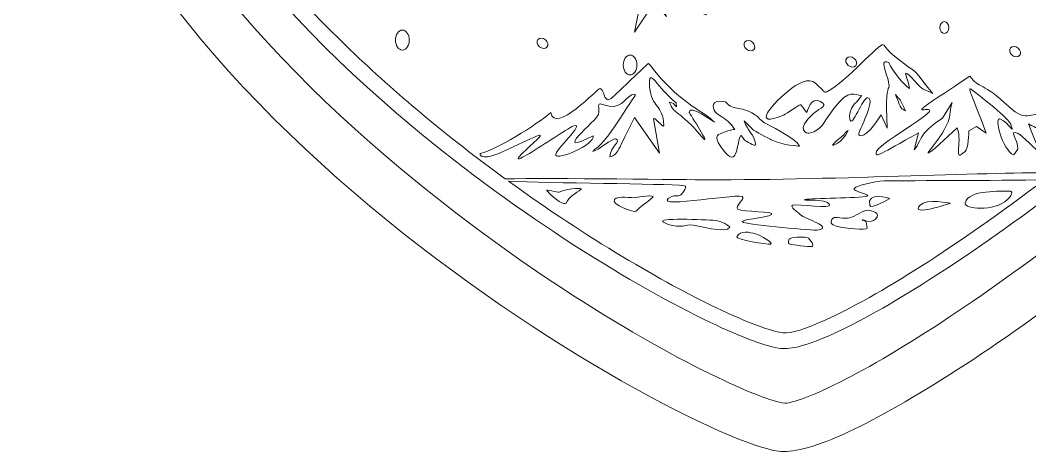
# Model space of a CAD drawing. Header units: millimetres. Extents: x -0.9 to 54.7, y 0 to 71.5.
# Drawn here: x -0.89 to 35.88, y -0.01 to 15.74 of the extents above; entities that cross this region are included whole.
import ezdxf

# ---------------------------------------------------------------- set-up
doc = ezdxf.new("R2010")
doc.units = ezdxf.units.MM

msp = doc.modelspace()

# ---------------------------------------------------------------- linework, layer by layer
at = {"color": 18, "linetype": 'Continuous', "lineweight": 9, "true_color": 0x000000}
for points, knots in [([(-0.882, 58.871), (-0.891, 59.41), (-0.683, 60.061), (-0.213, 60.766), (0.348, 61.609), (1.307, 62.58), (2.601, 63.579), (7.38, 67.269), (16.874, 71.482), (26.847, 71.436), (36.082, 71.394), (45.902, 67.234), (50.957, 63.577), (52.322, 62.59), (53.348, 61.629), (53.956, 60.794), (54.472, 60.086), (54.704, 59.428), (54.702, 58.883), (54.631, 43.54), (54.736, 43.424), (54.325, 27.626), (54.254, 24.866), (52.813, 21.765), (50.568, 18.675), (47.334, 14.224), (42.442, 9.76), (37.941, 6.329), (34.425, 3.649), (31.145, 1.601), (29.081, 0.664), (27.999, 0.173), (27.172, -0.005), (26.728, 0.053), (24.968, 0.284), (18.184, 3.681), (11.844, 8.979), (5.486, 14.293), (-0.392, 21.5), (-0.505, 29.141), (-0.69, 41.599), (-0.704, 48.965), (-0.882, 58.871)], [0, 0, 0, 0, 1, 1, 1, 2, 2, 2, 3, 3, 3, 4, 4, 4, 5, 5, 5, 6, 6, 6, 7, 7, 7, 8, 8, 8, 9, 9, 9, 10, 10, 10, 11, 11, 11, 12, 12, 12, 13, 13, 13, 14, 14, 14, 14]), ([(0.882, 58.903), (1.06, 48.995), (1.073, 41.627), (1.258, 29.168), (1.365, 21.999), (7.01, 15.318), (12.975, 10.332), (17.22, 6.784), (21.657, 4.1), (24.516, 2.734), (25.641, 2.196), (26.494, 1.863), (26.958, 1.802), (27.05, 1.79), (27.178, 1.831), (27.342, 1.879), (27.624, 1.961), (27.964, 2.094), (28.352, 2.27), (30.339, 3.172), (33.488, 5.153), (36.872, 7.732), (41.243, 11.063), (46.001, 15.39), (49.141, 19.712), (51.145, 22.47), (52.498, 25.208), (52.562, 27.672), (52.972, 43.451), (52.867, 43.567), (52.938, 58.891), (52.939, 59.145), (52.77, 59.426), (52.53, 59.756), (52.004, 60.478), (51.103, 61.294), (49.923, 62.148), (45.083, 65.649), (35.681, 69.632), (26.839, 69.672), (17.314, 69.716), (8.243, 65.707), (3.679, 62.183), (2.57, 61.327), (1.736, 60.509), (1.255, 59.788), (1.03, 59.451), (0.877, 59.16), (0.882, 58.903)], [0, 0, 0, 0, 1, 1, 1, 2, 2, 2, 3, 3, 3, 4, 4, 4, 5, 5, 5, 6, 6, 6, 7, 7, 7, 8, 8, 8, 9, 9, 9, 10, 10, 10, 11, 11, 11, 12, 12, 12, 13, 13, 13, 14, 14, 14, 15, 15, 15, 16, 16, 16, 16]), ([(51.992, 51.671), (51.967, 42.975), (51.984, 40.933), (51.667, 28.714), (51.603, 26.257), (50.301, 23.505), (48.302, 20.754), (45.348, 16.688), (40.876, 12.612), (36.764, 9.478), (33.561, 7.037), (30.575, 5.168), (28.695, 4.314), (27.825, 3.919), (27.168, 3.746), (26.811, 3.793), (26.321, 3.858), (25.414, 4.185), (24.227, 4.751), (21.534, 6.038), (17.353, 8.564), (13.353, 11.907), (7.607, 16.709), (2.256, 23.199), (2.153, 30.105), (1.983, 41.594), (1.971, 48.387), (1.806, 57.523), (1.799, 57.936), (1.974, 58.429), (2.335, 58.97), (2.829, 59.711), (3.675, 60.56), (4.813, 61.439), (9.157, 64.793), (17.786, 68.617), (26.849, 68.576), (35.249, 68.537), (44.18, 64.754), (48.778, 61.427), (49.981, 60.557), (50.891, 59.714), (51.427, 58.978), (51.82, 58.438), (52.016, 57.942), (52.014, 57.527), (52.004, 55.35), (51.997, 53.505), (51.993, 51.889), (52.021, 51.819), (52.02, 51.74), (51.992, 51.671)], [0, 0, 0, 0, 1, 1, 1, 2, 2, 2, 3, 3, 3, 4, 4, 4, 5, 5, 5, 6, 6, 6, 7, 7, 7, 8, 8, 8, 9, 9, 9, 10, 10, 10, 11, 11, 11, 12, 12, 12, 13, 13, 13, 14, 14, 14, 15, 15, 15, 16, 16, 16, 17, 17, 17, 17]), ([(36.253, 61.255), (33.49, 62.07), (30.371, 62.59), (26.91, 62.59), (11.784, 62.585), (3.261, 52.239), (2.478, 51.247), (2.561, 44.855), (2.599, 38.838), (2.729, 30.114), (2.778, 26.818), (4.06, 23.626), (6.013, 20.675), (6.069, 20.732), (6.159, 20.738), (6.219, 20.687), (6.282, 20.634), (6.289, 20.538), (6.234, 20.473), (6.218, 20.453), (6.198, 20.439), (6.177, 20.43), (6.847, 19.441), (7.591, 18.479), (8.389, 17.551), (8.453, 17.599), (8.558, 17.587), (8.638, 17.52), (8.729, 17.444), (8.754, 17.324), (8.695, 17.254), (8.687, 17.244), (8.678, 17.236), (8.668, 17.23), (10.218, 15.466), (11.953, 13.827), (13.722, 12.349), (14.738, 11.499), (15.766, 10.703), (16.778, 9.968), (18.342, 10.003), (23.61, 9.934), (24.082, 9.933), (28.952, 9.924), (34.897, 10.238), (36.73, 10.177), (40.712, 13.245), (44.988, 17.172), (47.836, 21.092), (49.756, 23.735), (51.03, 26.368), (51.091, 28.729), (51.13, 30.221), (51.164, 31.562), (51.193, 32.782), (51.193, 32.782), (50.45, 32.497), (50.45, 32.497), (50.45, 32.497), (50.441, 32.5), (50.441, 32.5), (50.441, 32.5), (50.788, 32.207), (50.788, 32.207), (50.788, 32.207), (50.373, 32.392), (50.373, 32.392), (50.373, 32.392), (50.38, 32.384), (50.38, 32.384), (50.38, 32.384), (50.47, 31.321), (50.47, 31.321), (50.47, 31.321), (50.087, 32.317), (50.087, 32.317), (50.087, 32.317), (50.091, 32.327), (50.091, 32.327), (50.091, 32.327), (49.797, 31.979), (49.797, 31.979), (49.797, 31.979), (49.982, 32.395), (49.982, 32.395), (49.982, 32.395), (49.975, 32.388), (49.975, 32.388), (49.975, 32.388), (48.912, 32.298), (48.912, 32.298), (48.912, 32.298), (49.908, 32.68), (49.908, 32.68), (49.908, 32.68), (49.918, 32.677), (49.918, 32.677), (49.918, 32.677), (49.57, 32.97), (49.57, 32.97), (49.57, 32.97), (49.986, 32.785), (49.986, 32.785), (49.986, 32.785), (49.978, 32.792), (49.978, 32.792), (49.978, 32.792), (49.889, 33.855), (49.889, 33.855), (49.889, 33.855), (50.271, 32.859), (50.271, 32.859), (50.271, 32.859), (50.268, 32.85), (50.268, 32.85), (50.268, 32.85), (50.561, 33.197), (50.561, 33.197), (50.561, 33.197), (50.376, 32.782), (50.376, 32.782), (50.376, 32.782), (50.383, 32.789), (50.383, 32.789), (50.383, 32.789), (51.195, 32.858), (51.195, 32.858), (51.36, 39.712), (51.389, 42.725), (51.405, 47.417), (51.395, 47.416), (51.386, 47.415), (51.376, 47.415), (51.291, 47.415), (51.222, 47.482), (51.222, 47.565), (51.222, 47.648), (51.291, 47.715), (51.376, 47.715), (51.386, 47.715), (51.396, 47.714), (51.405, 47.712), (51.409, 48.902), (51.412, 50.204), (51.417, 51.705), (50.708, 52.553), (45.515, 58.476), (36.402, 61.211), (36.462, 61.165), (36.502, 61.089), (36.502, 61.002), (36.502, 60.862), (36.398, 60.748), (36.27, 60.748), (36.143, 60.748), (36.039, 60.862), (36.039, 61.002), (36.039, 61.136), (36.133, 61.246), (36.253, 61.255)], [0, 0, 0, 0, 1, 1, 1, 2, 2, 2, 3, 3, 3, 4, 4, 4, 5, 5, 5, 6, 6, 6, 7, 7, 7, 8, 8, 8, 9, 9, 9, 10, 10, 10, 11, 11, 11, 12, 12, 12, 13, 13, 13, 14, 14, 14, 15, 15, 15, 16, 16, 16, 17, 17, 17, 18, 18, 18, 19, 19, 19, 20, 20, 20, 21, 21, 21, 22, 22, 22, 23, 23, 23, 24, 24, 24, 25, 25, 25, 26, 26, 26, 27, 27, 27, 28, 28, 28, 29, 29, 29, 30, 30, 30, 31, 31, 31, 32, 32, 32, 33, 33, 33, 34, 34, 34, 35, 35, 35, 36, 36, 36, 37, 37, 37, 38, 38, 38, 39, 39, 39, 40, 40, 40, 41, 41, 41, 42, 42, 42, 43, 43, 43, 44, 44, 44, 45, 45, 45, 46, 46, 46, 47, 47, 47, 48, 48, 48, 49, 49, 49, 50, 50, 50, 51, 51, 51, 52, 52, 52, 53, 53, 53, 53]), ([(22.576, 17.689), (22.576, 17.689), (22.44, 16.996), (22.44, 16.996), (22.454, 16.988), (22.467, 16.979), (22.48, 16.968), (22.487, 16.962), (22.494, 16.956), (22.5, 16.949), (22.5, 16.949), (23.111, 17.016), (23.111, 17.016), (23.111, 17.016), (22.568, 16.801), (22.568, 16.801), (22.569, 16.788), (22.568, 16.776), (22.565, 16.765), (22.565, 16.765), (24.113, 15.939), (24.113, 15.939), (24.113, 15.939), (22.396, 16.444), (22.396, 16.444), (22.396, 16.444), (22.385, 16.456), (22.385, 16.456), (22.385, 16.456), (22.644, 15.873), (22.644, 15.873), (22.644, 15.873), (22.203, 16.412), (22.203, 16.412), (22.203, 16.412), (22.207, 16.399), (22.207, 16.399), (22.207, 16.399), (21.488, 15.307), (21.488, 15.307), (21.488, 15.307), (21.689, 16.335), (21.689, 16.335), (21.607, 16.349), (21.543, 16.439), (21.543, 16.548), (21.543, 16.557), (21.544, 16.565), (21.545, 16.574), (21.545, 16.574), (21.059, 16.521), (21.059, 16.521), (21.059, 16.521), (21.652, 16.755), (21.652, 16.755), (21.652, 16.755), (21.636, 16.755), (21.636, 16.755), (21.636, 16.755), (20.057, 17.597), (20.057, 17.597), (20.057, 17.597), (21.774, 17.092), (21.774, 17.092), (21.774, 17.092), (21.785, 17.081), (21.785, 17.081), (21.785, 17.081), (21.526, 17.664), (21.526, 17.664), (21.526, 17.664), (21.967, 17.125), (21.967, 17.125), (21.967, 17.125), (21.963, 17.138), (21.963, 17.138), (21.963, 17.138), (22.34, 17.71), (22.34, 17.71), (22.419, 17.703), (22.497, 17.696), (22.576, 17.689)], [0, 0, 0, 0, 1, 1, 1, 2, 2, 2, 3, 3, 3, 4, 4, 4, 5, 5, 5, 6, 6, 6, 7, 7, 7, 8, 8, 8, 9, 9, 9, 10, 10, 10, 11, 11, 11, 12, 12, 12, 13, 13, 13, 14, 14, 14, 15, 15, 15, 16, 16, 16, 17, 17, 17, 18, 18, 18, 19, 19, 19, 20, 20, 20, 21, 21, 21, 22, 22, 22, 23, 23, 23, 24, 24, 24, 25, 25, 25, 26, 26, 26, 27, 27, 27, 27]), ([(32.772, 15.69), (32.864, 15.69), (32.939, 15.593), (32.939, 15.475), (32.939, 15.357), (32.864, 15.261), (32.772, 15.261), (32.679, 15.261), (32.604, 15.357), (32.604, 15.475), (32.604, 15.593), (32.679, 15.69), (32.772, 15.69)], [0, 0, 0, 0, 1, 1, 1, 2, 2, 2, 3, 3, 3, 4, 4, 4, 4]), ([(13.029, 15.382), (13.167, 15.382), (13.28, 15.219), (13.28, 15.019), (13.28, 14.819), (13.167, 14.656), (13.029, 14.656), (12.89, 14.656), (12.778, 14.819), (12.778, 15.019), (12.778, 15.219), (12.89, 15.382), (13.029, 15.382)], [0, 0, 0, 0, 1, 1, 1, 2, 2, 2, 3, 3, 3, 4, 4, 4, 4]), ([(17.966, 15.043), (18.026, 15.114), (18.147, 15.109), (18.238, 15.033), (18.329, 14.957), (18.354, 14.838), (18.294, 14.767), (18.235, 14.696), (18.113, 14.701), (18.023, 14.777), (17.932, 14.853), (17.907, 14.973), (17.966, 15.043)], [0, 0, 0, 0, 1, 1, 1, 2, 2, 2, 3, 3, 3, 4, 4, 4, 4]), ([(25.504, 14.953), (25.563, 15.024), (25.685, 15.02), (25.776, 14.943), (25.866, 14.867), (25.892, 14.748), (25.832, 14.677), (25.773, 14.607), (25.651, 14.611), (25.56, 14.687), (25.47, 14.764), (25.444, 14.883), (25.504, 14.953)], [0, 0, 0, 0, 1, 1, 1, 2, 2, 2, 3, 3, 3, 4, 4, 4, 4]), ([(26.328, 12.374), (26.459, 12.615), (27.609, 13.885), (28.079, 13.448), (28.403, 13.148), (28.399, 13.091), (28.488, 13.138), (29.257, 13.547), (30.386, 14.906), (30.547, 14.848), (30.641, 14.814), (30.542, 14.699), (31.493, 14.026), (31.83, 13.787), (31.793, 13.752), (32.349, 13.07), (32.231, 13.161), (32.068, 13.179), (31.951, 13.269), (31.776, 13.404), (31.654, 13.598), (31.484, 13.739), (31.199, 13.974), (31.468, 13.619), (31.504, 13.257), (31.256, 13.418), (30.901, 13.881), (30.745, 14.2), (30.297, 14.399), (30.837, 13.541), (30.746, 13.299), (30.705, 13.188), (30.625, 12.974), (30.687, 11.816), (30.687, 11.816), (30.467, 12.299), (30.467, 12.299), (29.872, 11.349), (29.651, 11.521), (29.65, 11.607), (29.648, 11.701), (30.274, 12.833), (29.986, 12.917), (29.796, 12.972), (29.401, 11.748), (29.323, 12.155), (29.3, 12.277), (29.327, 12.413), (29.383, 12.524), (29.473, 12.704), (29.659, 12.825), (29.75, 13.005), (29.488, 12.998), (29.33, 13.288), (28.746, 12.533), (28.274, 11.923), (28.377, 11.779), (27.84, 11.627), (27.784, 11.611), (27.31, 11.729), (27.998, 12.343), (28.266, 12.582), (28.567, 12.621), (28.258, 12.78), (27.891, 12.969), (27.776, 12.428), (27.765, 12.378), (27.546, 12.651), (27.548, 12.665), (27.519, 12.661), (27.444, 12.65), (27.055, 12.349), (26.91, 12.288), (26.343, 12.049), (26.188, 12.118), (26.328, 12.374)], [0, 0, 0, 0, 1, 1, 1, 2, 2, 2, 3, 3, 3, 4, 4, 4, 5, 5, 5, 6, 6, 6, 7, 7, 7, 8, 8, 8, 9, 9, 9, 10, 10, 10, 11, 11, 11, 12, 12, 12, 13, 13, 13, 14, 14, 14, 15, 15, 15, 16, 16, 16, 17, 17, 17, 18, 18, 18, 19, 19, 19, 20, 20, 20, 21, 21, 21, 22, 22, 22, 23, 23, 23, 24, 24, 24, 25, 25, 25, 25]), ([(35.184, 14.737), (35.243, 14.807), (35.365, 14.803), (35.456, 14.727), (35.546, 14.65), (35.572, 14.531), (35.512, 14.461), (35.453, 14.39), (35.331, 14.394), (35.24, 14.471), (35.15, 14.547), (35.124, 14.666), (35.184, 14.737)], [0, 0, 0, 0, 1, 1, 1, 2, 2, 2, 3, 3, 3, 4, 4, 4, 4]), ([(21.324, 14.475), (21.463, 14.475), (21.575, 14.312), (21.575, 14.112), (21.575, 13.912), (21.463, 13.749), (21.324, 13.749), (21.186, 13.749), (21.074, 13.912), (21.074, 14.112), (21.074, 14.312), (21.186, 14.475), (21.324, 14.475)], [0, 0, 0, 0, 1, 1, 1, 2, 2, 2, 3, 3, 3, 4, 4, 4, 4]), ([(29.214, 14.364), (29.273, 14.435), (29.395, 14.431), (29.485, 14.354), (29.576, 14.278), (29.601, 14.159), (29.542, 14.088), (29.483, 14.018), (29.361, 14.022), (29.27, 14.098), (29.18, 14.174), (29.154, 14.294), (29.214, 14.364)], [0, 0, 0, 0, 1, 1, 1, 2, 2, 2, 3, 3, 3, 4, 4, 4, 4]), ([(15.879, 10.896), (16.631, 11.084), (18.211, 12.159), (18.436, 12.383), (18.573, 11.557), (20.163, 13.283), (20.233, 13.259), (20.363, 13.215), (20.345, 13.002), (20.44, 12.901), (20.588, 12.743), (20.606, 12.897), (21.974, 14.158), (22.031, 14.211), (22.137, 13.918), (22.634, 13.421), (23.494, 12.559), (24.029, 12.399), (24.4, 12.028), (24.392, 12.029), (23.455, 12.71), (23.48, 12.389), (23.481, 12.369), (24.362, 10.993), (23.926, 11.515), (23.129, 12.471), (22.907, 12.294), (22.754, 12.765), (22.915, 12.733), (22.89, 12.696), (23.019, 12.592), (23.019, 12.592), (23.006, 12.74), (23.006, 12.74), (22.329, 13.227), (21.976, 14.14), (22.036, 13.309), (22.092, 12.544), (22.535, 12.676), (22.547, 11.916), (22.549, 11.769), (22.171, 12.299), (22.173, 12.152), (22.173, 12.152), (22.393, 10.901), (22.393, 10.901), (22.393, 10.901), (21.482, 12.201), (21.482, 12.201), (20.84, 10.97), (20.917, 10.866), (20.58, 10.766), (20.606, 11.162), (21.033, 11.335), (20.788, 11.419), (20.689, 11.454), (20.146, 10.993), (19.971, 10.969), (20.012, 11.106), (20.206, 10.95), (21.079, 12.364), (21.416, 12.91), (21.672, 13.13), (21.39, 13.023), (21.097, 12.912), (21.024, 12.421), (20.32, 12.675), (20.074, 12.763), (20.23, 12.56), (20.17, 12.314), (20.122, 12.114), (18.378, 10.712), (19.982, 11.537), (20.017, 11.19), (18.685, 10.642), (18.615, 10.833), (18.559, 10.988), (19.722, 12.039), (19.276, 11.898), (18.97, 11.802), (16.023, 9.688), (17.819, 11.286), (18.516, 11.908), (17.544, 11.311), (16.501, 10.883), (15.863, 10.622), (15.835, 10.872), (15.879, 10.896)], [0, 0, 0, 0, 1, 1, 1, 2, 2, 2, 3, 3, 3, 4, 4, 4, 5, 5, 5, 6, 6, 6, 7, 7, 7, 8, 8, 8, 9, 9, 9, 10, 10, 10, 11, 11, 11, 12, 12, 12, 13, 13, 13, 14, 14, 14, 15, 15, 15, 16, 16, 16, 17, 17, 17, 18, 18, 18, 19, 19, 19, 20, 20, 20, 21, 21, 21, 22, 22, 22, 23, 23, 23, 24, 24, 24, 25, 25, 25, 26, 26, 26, 27, 27, 27, 28, 28, 28, 29, 29, 29, 29]), ([(33.702, 13.705), (34.011, 13.259), (34.197, 13.484), (35.113, 12.599), (35.797, 11.938), (36.009, 12.501), (36.463, 12.241), (36.995, 11.935), (37.436, 11.485), (37.969, 11.18), (37.867, 11.221), (37.756, 11.045), (37.655, 11.086), (37.209, 11.268), (36.933, 11.864), (37.096, 11.405), (37.105, 11.381), (37.343, 10.71), (36.899, 11.155), (36.717, 11.337), (36.564, 11.55), (36.36, 11.707), (36.203, 11.828), (35.987, 11.855), (35.829, 11.976), (36.186, 11.013), (36.289, 10.982), (36.205, 10.961), (36.167, 10.951), (35.569, 11.583), (35.454, 11.621), (35.072, 11.747), (35.452, 11.45), (35.448, 11.054), (35.448, 11.054), (35.298, 10.837), (35.298, 10.837), (34.883, 11.015), (34.552, 12.277), (34.816, 12.145), (35.135, 11.987), (35.33, 11.557), (35.207, 11.901), (35.155, 12.047), (35.113, 12.164), (33.776, 13.207), (33.574, 13.365), (33.75, 13.089), (34.296, 11.633), (34.296, 11.633), (33.938, 11.879), (33.938, 11.879), (33.938, 11.879), (33.664, 11.715), (33.664, 11.715), (33.662, 11.654), (33.64, 11.072), (33.528, 10.968), (33.053, 10.527), (33.443, 11.221), (33.241, 11.827), (33.241, 11.827), (32.429, 11.075), (32.429, 11.075), (31.757, 10.58), (32.594, 11.27), (32.906, 12.038), (32.996, 12.262), (32.964, 12.523), (33.055, 12.747), (33.055, 12.747), (32.702, 12.174), (32.702, 12.174), (32.461, 12.032), (32.239, 11.85), (32.052, 11.642), (31.892, 11.462), (31.833, 11.205), (31.672, 11.026), (31.672, 11.026), (31.825, 11.644), (31.825, 11.644), (30.38, 10.825), (30.295, 10.768), (30.283, 10.904), (30.256, 11.213), (32.587, 12.434), (32.194, 12.489), (32.029, 12.512), (31.868, 12.417), (31.985, 12.536), (32.102, 12.654), (32.107, 12.642), (33.702, 13.705)], [0, 0, 0, 0, 1, 1, 1, 2, 2, 2, 3, 3, 3, 4, 4, 4, 5, 5, 5, 6, 6, 6, 7, 7, 7, 8, 8, 8, 9, 9, 9, 10, 10, 10, 11, 11, 11, 12, 12, 12, 13, 13, 13, 14, 14, 14, 15, 15, 15, 16, 16, 16, 17, 17, 17, 18, 18, 18, 19, 19, 19, 20, 20, 20, 21, 21, 21, 22, 22, 22, 23, 23, 23, 24, 24, 24, 25, 25, 25, 26, 26, 26, 27, 27, 27, 28, 28, 28, 29, 29, 29, 30, 30, 30, 31, 31, 31, 31]), ([(25.529, 11.355), (25.449, 11.388), (25.373, 11.619), (25.343, 11.538), (25.175, 11.079), (25.218, 10.449), (24.788, 10.929), (24.752, 10.969), (24.386, 11.376), (24.504, 11.549), (24.55, 11.617), (24.989, 11.759), (25.144, 11.769), (24.798, 12.255), (24.462, 12.275), (24.381, 12.468), (24.365, 12.506), (24.201, 12.894), (24.798, 12.774), (25.146, 12.377), (25.348, 12.694), (25.968, 12.239), (25.975, 12.234), (26.043, 12.111), (26.216, 12.01), (26.297, 11.962), (27.347, 11.458), (27.498, 11.157), (27.413, 11.16), (26.942, 11.176), (26.465, 11.393), (26.405, 11.421), (25.827, 11.733), (25.818, 11.742), (25.818, 11.742), (25.482, 12.078), (25.482, 12.078), (25.619, 11.667), (25.738, 11.731), (25.877, 11.319), (25.976, 11.027), (25.618, 11.318), (25.529, 11.355)], [0, 0, 0, 0, 1, 1, 1, 2, 2, 2, 3, 3, 3, 4, 4, 4, 5, 5, 5, 6, 6, 6, 7, 7, 7, 8, 8, 8, 9, 9, 9, 10, 10, 10, 11, 11, 11, 12, 12, 12, 13, 13, 13, 14, 14, 14, 14]), ([(30.985, 13.04), (31.166, 12.837), (31.168, 12.838), (31.177, 12.821), (31.245, 12.698), (31.29, 12.564), (31.358, 12.441), (31.316, 12.473), (31.263, 12.489), (31.221, 12.521), (31.159, 12.568), (31.024, 12.963), (30.985, 13.04)], [0, 0, 0, 0, 1, 1, 1, 2, 2, 2, 3, 3, 3, 4, 4, 4, 4]), ([(29.263, 11.727), (29.043, 11.266), (28.757, 11.202), (28.696, 11.189), (28.91, 11.457), (29.076, 11.527), (29.108, 11.565), (29.118, 11.577), (29.158, 11.674), (29.263, 11.727)], [0, 0, 0, 0, 1, 1, 1, 2, 2, 2, 3, 3, 3, 3]), ([(16.9, 9.879), (19.782, 7.795), (22.524, 6.203), (24.475, 5.271), (25.584, 4.741), (26.428, 4.424), (26.886, 4.364), (27.185, 4.325), (27.726, 4.507), (28.457, 4.838), (30.312, 5.68), (33.256, 7.528), (36.416, 9.936), (36.416, 9.936), (36.419, 9.939), (36.419, 9.939), (34.845, 9.898), (30.796, 9.905), (30.574, 9.894), (30.201, 9.876), (29.589, 9.715), (29.486, 9.622), (29.383, 9.528), (30.137, 9.375), (29.957, 9.334), (29.659, 9.266), (27.925, 9.263), (27.698, 9.214), (27.47, 9.164), (28.471, 9.254), (28.592, 9.039), (28.704, 8.837), (27.428, 9.071), (27.251, 9.008), (27.111, 8.959), (27.427, 8.768), (27.531, 8.662), (27.68, 8.511), (28.767, 8.217), (28.143, 8.101), (28.043, 8.082), (25.731, 8.286), (25.453, 8.381), (25.175, 8.476), (26.323, 8.552), (26.473, 8.669), (26.634, 8.795), (25.428, 8.754), (25.25, 8.864), (25.111, 8.95), (25.562, 9.298), (25.402, 9.329), (25, 9.406), (21.93, 8.844), (22.838, 9.33), (22.936, 9.382), (23.081, 9.313), (23.166, 9.384), (23.259, 9.461), (23.425, 9.707), (23.305, 9.719), (22.485, 9.798), (18.403, 9.809), (16.9, 9.879)], [0, 0, 0, 0, 1, 1, 1, 2, 2, 2, 3, 3, 3, 4, 4, 4, 5, 5, 5, 6, 6, 6, 7, 7, 7, 8, 8, 8, 9, 9, 9, 10, 10, 10, 11, 11, 11, 12, 12, 12, 13, 13, 13, 14, 14, 14, 15, 15, 15, 16, 16, 16, 17, 17, 17, 18, 18, 18, 19, 19, 19, 20, 20, 20, 21, 21, 21, 21]), ([(19.543, 9.588), (19.348, 9.442), (19.097, 9.324), (18.993, 9.088), (18.949, 8.99), (18.608, 9.178), (18.293, 9.538), (18.239, 9.599), (18.666, 9.461), (18.743, 9.488), (19.17, 9.64), (19.609, 9.638), (19.543, 9.588)], [0, 0, 0, 0, 1, 1, 1, 2, 2, 2, 3, 3, 3, 4, 4, 4, 4]), ([(35.142, 9.525), (35.249, 9.533), (35.297, 9.432), (35.064, 9.214), (34.588, 8.765), (33.479, 8.852), (33.529, 9.097), (33.627, 9.585), (34.886, 9.505), (35.142, 9.525)], [0, 0, 0, 0, 1, 1, 1, 2, 2, 2, 3, 3, 3, 3]), ([(21.543, 9.288), (21.594, 9.299), (22.278, 9.409), (22.143, 9.288), (21.832, 9.012), (21.876, 9.127), (21.543, 8.788), (21.478, 8.722), (20.605, 9.044), (20.753, 9.219), (20.884, 9.374), (21.379, 9.254), (21.543, 9.288)], [0, 0, 0, 0, 1, 1, 1, 2, 2, 2, 3, 3, 3, 4, 4, 4, 4]), ([(30.788, 9.252), (30.788, 9.252), (30.084, 8.843), (30.05, 9), (29.93, 9.535), (30.788, 9.252), (30.788, 9.252)], [0, 0, 0, 0, 1, 1, 1, 2, 2, 2, 2]), ([(32.985, 9.077), (32.985, 9.077), (31.485, 8.581), (31.877, 9), (32.131, 9.271), (32.985, 9.077), (32.985, 9.077)], [0, 0, 0, 0, 1, 1, 1, 2, 2, 2, 2]), ([(29.318, 8.546), (29.525, 8.591), (29.815, 8.832), (29.972, 8.825), (30.116, 8.818), (30.49, 8.73), (30.261, 8.504), (30.073, 8.318), (29.832, 8.493), (29.774, 8.478), (29.725, 8.466), (29.912, 8.429), (29.913, 8.417), (29.923, 8.326), (30.004, 8.154), (29.913, 8.144), (29.714, 8.124), (28.972, 8.162), (28.719, 8.295), (28.559, 8.38), (28.713, 8.538), (28.728, 8.553), (28.763, 8.588), (29.126, 8.504), (29.318, 8.546)], [0, 0, 0, 0, 1, 1, 1, 2, 2, 2, 3, 3, 3, 4, 4, 4, 5, 5, 5, 6, 6, 6, 7, 7, 7, 8, 8, 8, 8]), ([(24.432, 8.455), (24.625, 8.441), (24.976, 8.246), (24.955, 8.205), (24.824, 7.939), (23.78, 8.304), (23.481, 8.288), (23.33, 8.28), (23.023, 8.138), (22.543, 8.388), (22.224, 8.554), (24.03, 8.486), (24.432, 8.455)], [0, 0, 0, 0, 1, 1, 1, 2, 2, 2, 3, 3, 3, 4, 4, 4, 4]), ([(25.89, 7.97), (26.095, 7.925), (26.556, 7.608), (26.443, 7.588), (26.329, 7.569), (25.164, 7.765), (25.21, 7.853), (25.349, 8.122), (25.684, 8.014), (25.89, 7.97)], [0, 0, 0, 0, 1, 1, 1, 2, 2, 2, 3, 3, 3, 3]), ([(27.756, 7.833), (27.846, 7.819), (27.918, 7.694), (27.95, 7.639), (27.973, 7.6), (27.996, 7.505), (27.95, 7.503), (27.811, 7.497), (27.254, 7.555), (27.114, 7.6), (27.059, 7.618), (27.102, 7.757), (27.114, 7.775), (27.168, 7.851), (27.617, 7.856), (27.756, 7.833)], [0, 0, 0, 0, 1, 1, 1, 2, 2, 2, 3, 3, 3, 4, 4, 4, 5, 5, 5, 5])]:
    msp.add_open_spline(points, degree=3, knots=knots, dxfattribs=at)

doc.saveas('drawing.dxf')
